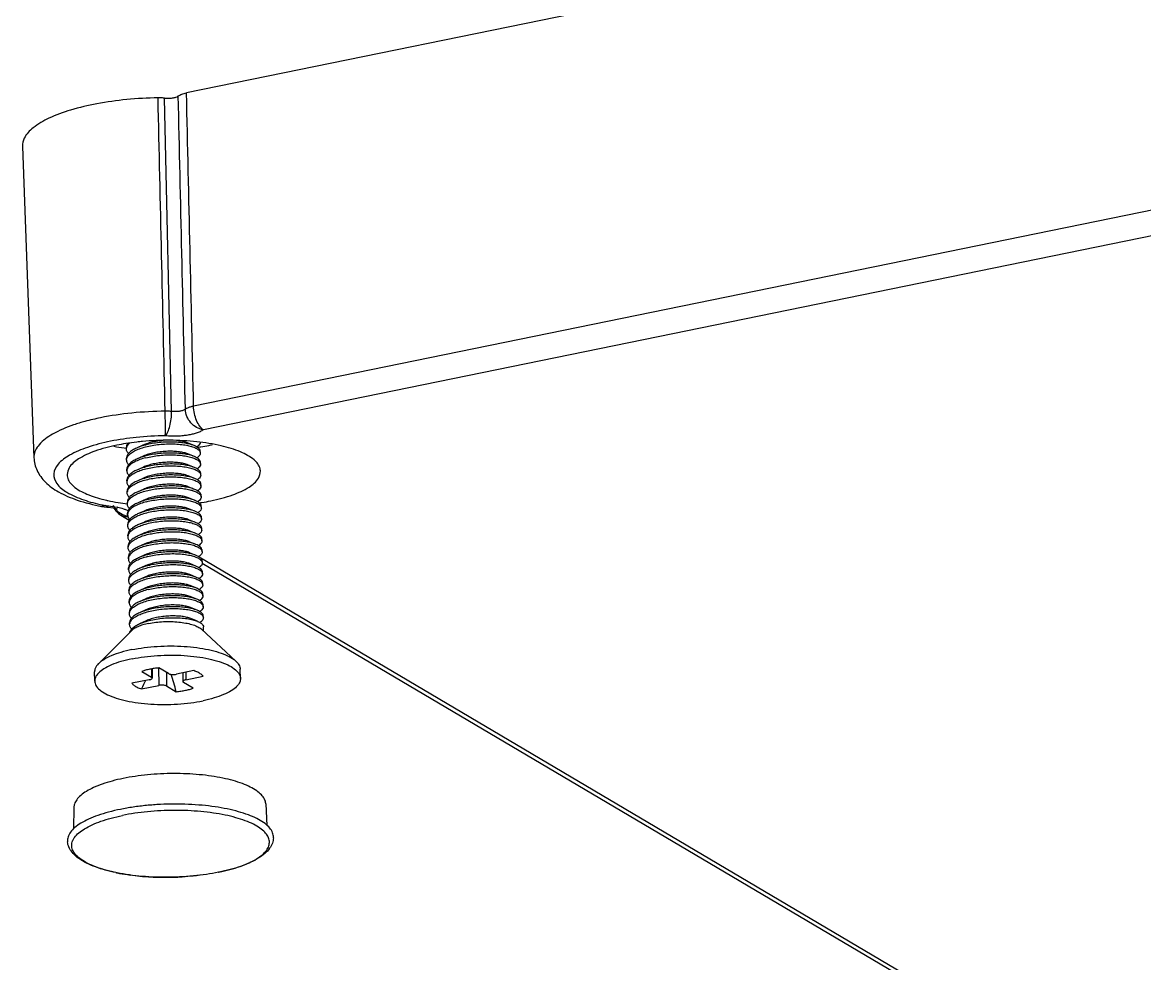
# Model space of a CAD drawing. Header units: millimetres. Extents: x -603 to 1798, y -1840 to -1013.
# Drawn here: x -271.5 to -213.8, y -1685.2 to -1636.8 of the extents above; entities that cross this region are included whole.
import ezdxf

# ---------------------------------------------------------------- set-up
doc = ezdxf.new("R2010")
doc.units = ezdxf.units.MM
doc.header["$MEASUREMENT"] = 0
doc.layers.get('0').update_dxf_attribs({"linetype": 'CONTINUOUS'})

# ---------------------------------------------------------------- blocks, each defined once
blk = doc.blocks.new('*U25')
at = {"color": 7}
for p, q in [((97.648, 37.484), (60.207, 59.601)), ((97.494, 37.806), (60.733, 59.521)), ((96.633, 53.698), (96.647, 53.701)), ((96.647, 53.699), (96.634, 53.696)), ((104.094, 50.362), (104.114, 51.473)), ((94.222, 50.181), (94.16, 51.292)), ((97.954, 44.233), (98.45, 43.94)), ((98.496, 43.447), (98.488, 43.892)), ((99.324, 44.119), (98.828, 44.412)), ((99.336, 43.417), (99.324, 44.119)), ((100.621, 44.268), (99.732, 44.086)), ((99.748, 43.188), (99.732, 44.086)), ((100.218, 43.799), (101.108, 43.981)), ((95.527, 43.731), (95.535, 43.261)), ((98.334, 43.801), (97.444, 43.619)), ((97.931, 43.331), (98.821, 43.513)), ((98.341, 43.415), (98.334, 43.801)), ((99.229, 43.48), (99.724, 43.188)), ((100.073, 43.236), (100.064, 43.707)), ((100.11, 43.243), (100.102, 43.659)), ((100.598, 43.366), (100.102, 43.659)), ((103.025, 43.868), (103.034, 43.398)), ((95.756, 42.844), (97.531, 41.201)), ((102.829, 42.973), (101.115, 41.267)), ((97.421, 41.303), (97.425, 41.085)), ((97.434, 40.615), (97.436, 40.521)), ((97.743, 40.79), (98.086, 40.651)), ((100.376, 40.768), (100.712, 40.92)), ((101.228, 40.966), (101.23, 40.872)), ((97.444, 40.05), (97.446, 39.956)), ((97.753, 40.226), (98.096, 40.086)), ((100.386, 40.203), (100.723, 40.355)), ((101.239, 40.402), (101.24, 40.308)), ((101.249, 39.837), (101.251, 39.743)), ((97.455, 39.485), (97.456, 39.391)), ((97.764, 39.661), (98.107, 39.522)), ((100.397, 39.639), (100.733, 39.79)), ((101.259, 39.273), (101.261, 39.179)), ((97.465, 38.921), (97.467, 38.827)), ((97.696, 39.132), (97.774, 39.097)), ((97.774, 39.097), (98.117, 38.957)), ((100.407, 39.074), (100.743, 39.226)), ((101.269, 38.708), (101.271, 38.614)), ((97.475, 38.356), (97.477, 38.262)), ((97.784, 38.532), (98.127, 38.392)), ((100.417, 38.51), (100.754, 38.661)), ((101.28, 38.143), (101.282, 38.049)), ((97.486, 37.792), (97.487, 37.698)), ((97.795, 37.967), (98.138, 37.828)), ((100.428, 37.945), (100.764, 38.097)), ((100.438, 37.38), (100.774, 37.532)), ((101.29, 37.579), (101.292, 37.485)), ((97.496, 37.227), (97.498, 37.133)), ((97.805, 37.403), (98.148, 37.263)), ((100.448, 36.816), (100.785, 36.967)), ((101.3, 37.014), (101.302, 36.92)), ((97.506, 36.662), (97.508, 36.568)), ((97.815, 36.838), (98.158, 36.699)), ((100.459, 36.251), (100.795, 36.403)), ((101.311, 36.45), (101.313, 36.356)), ((97.517, 36.098), (97.518, 36.004)), ((97.826, 36.274), (98.169, 36.134)), ((100.469, 35.687), (100.805, 35.838)), ((101.321, 35.885), (101.323, 35.791)), ((97.527, 35.533), (97.529, 35.439)), ((97.836, 35.709), (98.179, 35.569)), ((100.479, 35.122), (100.816, 35.274)), ((101.673, 35.337), (101.249, 35.588)), ((101.331, 35.32), (101.333, 35.226)), ((97.537, 34.969), (97.539, 34.875)), ((97.846, 35.144), (98.189, 35.005)), ((100.49, 34.557), (100.826, 34.709)), ((101.342, 34.756), (101.344, 34.662)), ((101.918, 34.998), (101.87, 35.015)), ((102.082, 34.958), (101.918, 34.998)), ((102.326, 34.924), (102.082, 34.958)), ((102.319, 34.86), (102.406, 34.917)), ((102.406, 34.917), (102.326, 34.924)), ((102.406, 34.917), (102.406, 34.917)), ((102.666, 34.883), (102.406, 34.917)), ((102.458, 34.842), (102.665, 34.883)), ((102.665, 34.883), (102.666, 34.883)), ((97.548, 34.404), (97.549, 34.31)), ((97.857, 34.58), (98.2, 34.44)), ((100.5, 33.993), (100.836, 34.144)), ((101.352, 34.191), (101.354, 34.097)), ((97.558, 33.839), (97.56, 33.745)), ((97.867, 34.015), (98.21, 33.876)), ((100.51, 33.428), (100.847, 33.58)), ((101.362, 33.627), (101.364, 33.533)), ((97.568, 33.275), (97.57, 33.181)), ((97.877, 33.451), (98.22, 33.311)), ((100.521, 32.864), (100.857, 33.015)), ((101.373, 33.062), (101.374, 32.968)), ((97.579, 32.71), (97.58, 32.616)), ((97.888, 32.886), (98.23, 32.746)), ((100.531, 32.299), (100.867, 32.451)), ((101.383, 32.497), (101.385, 32.403)), ((106.742, 16.371), (106.152, 32.378)), ((97.589, 32.146), (97.591, 32.052)), ((97.898, 32.321), (98.241, 32.182)), ((97.908, 31.757), (98.251, 31.617)), ((100.541, 31.734), (100.878, 31.886)), ((101.393, 31.933), (101.395, 31.839)), ((-4.883, 10.017), (97.435, 30.944)), ((-4.38, 8.805), (97.938, 29.733)), ((99.069, 30), (99.431, 13.889)), ((-3.87, -7.279), (98.303, 13.619))]:
    blk.add_line(p, q, dxfattribs=at)
for centre, radius, start, end in [((99.359, 39.083), 14.876, 92.82192, 93.23256), ((99.364, 38.969), 14.989, 90.86111, 92.82114), ((99.365, 38.901), 15.057, 90.14996, 90.86192), ((99.366, 39.115), 14.843, 88.26339, 90.15447), ((99.375, 39.44), 14.519, 87.45587, 88.26035), ((99.402, 39.995), 13.963, 85.44732, 87.46691), ((99.453, 40.652), 13.304, 84.64629, 85.43902), ((99.54, 41.527), 12.424, 82.30927, 84.66829), ((99.654, 42.401), 11.543, 81.61642, 82.28976), ((99.829, 43.534), 10.397, 78.65615, 81.6604), ((100.01, 44.476), 9.437, 78.23775, 78.61269), ((103.442, 52.377), 0.775, 333.43874, 334.89587), ((94.807, 52.22), 0.782, 207.24391, 209.3527), ((120.527, 50.428), 22.518, 195.49674, 197.86487), ((88.38, 50.2), 13.603, 332.10626, 334.14606), ((91.102, 48.67), 10.48, 328.75244, 328.86761), ((100.936, 40.96), 0.292, 343.91044, 348.63291), ((100.946, 40.396), 0.292, 343.91044, 348.63291), ((100.957, 39.831), 0.292, 343.91044, 348.63291), ((100.965, 39.266), 0.294, 344.05911, 347.30446), ((100.977, 38.702), 0.292, 343.91044, 348.63291), ((100.988, 38.137), 0.292, 343.91044, 348.63291), ((100.998, 37.573), 0.292, 343.91044, 348.63291), ((101.019, 36.443), 0.292, 343.91044, 348.63291), ((101.029, 35.879), 0.292, 343.91044, 348.63291), ((101.039, 35.314), 0.292, 343.91044, 348.63291), ((101.163, 34.475), 1.002, 41.7082, 59.3925), ((99.292, 23.615), 11.208, 99.16507, 101.54172), ((99.391, 23.024), 11.808, 98.89462, 99.18266), ((99.421, 22.831), 12.002, 98.41204, 98.89407), ((101.048, 34.75), 0.293, 344.05926, 347.35928), ((100.036, 23.82), 11.013, 80.69707, 83.19195), ((100.314, 25.508), 9.302, 77.34797, 80.70689), ((102.468, 37.989), 3.129, 258.53003, 259.08004), ((101.149, 34.386), 1.022, 36.99442, 46.63565), ((101.163, 34.475), 1.002, 30.39182, 41.67952), ((101.186, 34.413), 0.976, 24.77807, 37.03068), ((102.227, 33.561), 1.303, 83.9012, 85.98565), ((100.358, 23.988), 11.055, 78.06375, 79.05128), ((101.06, 34.185), 0.292, 343.91044, 348.63291), ((100.478, 26.268), 8.525, 76.81799, 77.30335), ((100.573, 26.673), 8.109, 75.85514, 76.82365), ((101.07, 33.62), 0.292, 343.91044, 348.63291), ((101.081, 33.056), 0.292, 343.91044, 348.63291), ((99.34, 21.032), 10.933, 99.3498, 101.54447), ((99.431, 20.498), 11.474, 99.06825, 99.36465), ((99.469, 20.258), 11.717, 98.36884, 99.06681), ((101.101, 31.927), 0.292, 343.91044, 348.63291), ((100.108, 21.427), 10.545, 80.19132, 83.03748), ((100.293, 22.536), 9.421, 79.30224, 80.14964), ((99.244, 21.505), 10.45, 101.54809, 102.62006), ((99.226, 47.384), 16.135, 270.5934, 275.90494), ((99.448, 43.98), 12.486, 276.45233, 279.10044), ((99.646, 42.73), 11.22, 279.10868, 281.54083)]:
    blk.add_arc(centre, radius, start, end, dxfattribs=at)
for points, start_tangent, end_tangent in [([(93.828, 51.935), (93.883, 52.197), (94.027, 52.466), (94.274, 52.734), (94.615, 52.982), (95.031, 53.202), (95.512, 53.395), (96.048, 53.56), (96.633, 53.698)], (0.056533, 0.998401), (0.979717, 0.200388)), ([(96.634, 53.696), (96.065, 53.562), (95.541, 53.4), (95.082, 53.216), (94.699, 53.014), (94.399, 52.798), (94.186, 52.571), (94.066, 52.338), (94.039, 52.103), (94.108, 51.871), (94.112, 51.862)], (-0.979458, -0.201651), (0.45766, -0.889127)), ([(96.647, 53.701), (97.279, 53.811), (97.957, 53.892), (98.654, 53.942), (99.36, 53.959), (100.061, 53.943), (100.746, 53.893), (101.404, 53.812), (102.023, 53.699), (102.593, 53.554), (103.106, 53.379), (103.552, 53.172), (103.921, 52.933), (104.192, 52.668), (104.355, 52.397), (104.423, 52.129)], (0.979972, 0.199135), (0.093006, -0.995666)), ([(96.647, 53.699), (97.275, 53.809), (97.937, 53.89), (98.52, 53.935)], (0.979717, 0.200388), (0.998409, 0.056394)), ([(101.934, 53.715), (102.479, 53.583), (102.967, 53.424), (103.385, 53.244), (103.722, 53.044), (103.974, 52.829), (104.136, 52.604), (104.204, 52.372), (104.178, 52.137), (104.143, 52.048)], (0.979001, -0.203854), (-0.424194, -0.905571)), ([(104.135, 52.03), (104.057, 51.904), (103.845, 51.677), (103.544, 51.46), (103.161, 51.259), (102.703, 51.075), (102.178, 50.913), (101.596, 50.776)], (-0.447085, -0.894492), (-0.979717, -0.200388)), ([(101.705, 50.463), (102.312, 50.606), (102.859, 50.775), (103.337, 50.967), (103.735, 51.177), (104.048, 51.402), (104.27, 51.639), (104.395, 51.881), (104.423, 52.126), (104.423, 52.129)], (0.979717, 0.200388), (-0.092324, 0.995729)), ([(93.828, 51.935), (93.829, 51.847), (93.9, 51.605), (94.069, 51.369), (94.332, 51.145), (94.685, 50.937), (95.119, 50.749), (95.629, 50.584), (96.202, 50.445), (96.83, 50.335), (97.5, 50.255), (98.201, 50.207), (98.92, 50.193), (99.642, 50.212), (100.357, 50.264), (101.049, 50.348), (101.705, 50.463)], (-0.058698, -0.998276), (0.979717, 0.200388)), ([(94.125, 51.837), (94.269, 51.645), (94.521, 51.431), (94.859, 51.231), (95.276, 51.05), (95.765, 50.892), (96.316, 50.758), (96.92, 50.652), (97.564, 50.576), (98.238, 50.53), (98.928, 50.516), (99.622, 50.535), (100.306, 50.585), (100.968, 50.666), (101.596, 50.776)], (0.490066, -0.871685), (0.979717, 0.200388)), ([(101.56, 48.874), (102.124, 49.007), (102.635, 49.164), (103.08, 49.343), (103.45, 49.538), (103.742, 49.748), (103.949, 49.969), (104.066, 50.195), (104.093, 50.362)], (0.979717, 0.200388), (0.021561, 0.999768)), ([(94.222, 50.181), (94.223, 50.163), (94.289, 49.937), (94.446, 49.718), (94.691, 49.509), (95.019, 49.316), (95.424, 49.14), (95.899, 48.986), (96.433, 48.857), (97.018, 48.754), (97.642, 48.68), (98.295, 48.635), (98.964, 48.622), (99.637, 48.639), (100.303, 48.688), (100.949, 48.766), (101.56, 48.874)], (0.053131, -0.998588), (0.979717, 0.200388)), ([(103.025, 43.868), (103.021, 43.919), (102.926, 44.149), (102.706, 44.367), (102.369, 44.566), (101.927, 44.739), (101.395, 44.88), (100.79, 44.984), (100.134, 45.048), (99.449, 45.069), (98.758, 45.047), (98.084, 44.982), (97.451, 44.878)], (-0.009378, 0.999956), (-0.979717, -0.200388)), ([(95.527, 43.731), (95.563, 43.915), (95.721, 44.145), (96, 44.363), (96.391, 44.563), (96.881, 44.736), (97.451, 44.878)], (-0.009378, 0.999956), (0.979717, 0.200388)), ([(98.358, 44.342), (98.145, 44.292), (97.954, 44.233)], (-0.979717, -0.200388), (-0.944347, -0.328952)), ([(98.334, 43.801), (98.408, 43.821), (98.46, 43.849), (98.486, 43.879), (98.487, 43.892)], (0.979717, 0.200388), (-0.041234, 0.99915)), ([(98.828, 44.412), (98.588, 44.382), (98.358, 44.342)], (-0.995142, -0.098448), (-0.979717, -0.200388)), ([(98.487, 43.892), (98.482, 43.911), (98.45, 43.94)], (-0.041234, 0.99915), (-0.861, 0.508605)), ([(99.324, 44.119), (99.381, 44.095), (99.459, 44.079), (99.55, 44.071), (99.643, 44.074), (99.732, 44.086)], (0.861, -0.508605), (0.979717, 0.200388)), ([(101.108, 43.981), (100.999, 44.087), (100.835, 44.184), (100.621, 44.268)], (-0.590843, 0.806786), (-0.950208, 0.311617)), ([(101.101, 42.722), (100.468, 42.617), (99.794, 42.553), (99.103, 42.531), (98.418, 42.552), (97.762, 42.616), (97.157, 42.72), (96.625, 42.86), (96.183, 43.033), (95.846, 43.232), (95.626, 43.45), (95.531, 43.68), (95.527, 43.731)], (-0.979717, -0.200388), (-0.009378, 0.999956)), ([(97.444, 43.619), (97.553, 43.513), (97.717, 43.416), (97.931, 43.331)], (0.590843, -0.806786), (0.950208, -0.311617)), ([(99.229, 43.48), (99.171, 43.505), (99.093, 43.521), (99.002, 43.528), (98.909, 43.525), (98.821, 43.513)], (-0.861, 0.508605), (-0.979717, -0.200388)), ([(100.218, 43.799), (100.144, 43.778), (100.092, 43.751), (100.066, 43.72), (100.065, 43.707)], (-0.979717, -0.200388), (0.041234, -0.99915)), ([(100.065, 43.707), (100.07, 43.688), (100.102, 43.659)], (0.041234, -0.99915), (0.861, -0.508605)), ([(100.194, 43.258), (100.407, 43.308), (100.598, 43.366)], (0.979717, 0.200388), (0.944347, 0.328952)), ([(101.101, 42.722), (101.672, 42.863), (102.161, 43.037), (102.552, 43.236), (102.831, 43.455), (102.99, 43.685), (103.025, 43.868)], (0.979717, 0.200388), (-0.009378, 0.999956)), ([(102.829, 42.973), (102.84, 42.984), (102.998, 43.214), (103.034, 43.398)], (0.709165, 0.705043), (-0.009083, 0.999959)), ([(95.756, 42.843), (95.635, 42.98), (95.539, 43.21), (95.536, 43.261)], (-0.735486, 0.67754), (-0.009083, 0.999959)), ([(101.109, 42.251), (100.476, 42.147), (99.803, 42.082), (99.112, 42.06), (98.426, 42.081), (97.77, 42.145), (97.166, 42.249), (96.634, 42.39), (96.191, 42.563), (95.855, 42.762), (95.756, 42.843)], (-0.979717, -0.200388), (-0.735486, 0.67754)), ([(99.724, 43.188), (99.964, 43.217), (100.194, 43.258)], (0.995142, 0.098448), (0.979717, 0.200388)), ([(101.109, 42.251), (101.68, 42.393), (102.169, 42.566), (102.56, 42.766), (102.829, 42.973)], (0.979717, 0.200388), (0.709165, 0.705043)), ([(97.743, 40.79), (97.731, 40.795), (97.554, 40.891), (97.451, 40.997), (97.426, 41.085)], (-0.925986, 0.377559), (-0.040036, 0.999198)), ([(100.244, 40.901), (99.878, 40.843), (99.489, 40.81), (99.092, 40.806), (98.704, 40.83), (98.344, 40.88), (98.026, 40.956), (97.765, 41.053), (97.572, 41.167), (97.531, 41.201)], (-0.979717, -0.200388), (-0.738451, 0.674307)), ([(100.244, 40.901), (100.55, 40.978), (100.808, 41.073), (101.01, 41.182), (101.115, 41.267)], (0.979717, 0.200388), (0.706803, 0.707411)), ([(101.129, 41.206), (100.973, 41.065), (100.748, 40.936), (100.712, 40.92)], (-0.632079, -0.774904), (-0.911827, -0.410574)), ([(101.123, 41.201), (101.136, 41.186), (101.215, 41.046), (101.228, 40.966)], (0.671506, -0.741), (0.020538, -0.999789)), ([(101.157, 41.243), (101.129, 41.206)], (-0.56182, -0.82726), (-0.632079, -0.774904)), ([(101.211, 41.361), (101.209, 41.354), (101.157, 41.243)], (-0.232316, -0.97264), (-0.56182, -0.82726)), ([(97.435, 40.615), (97.44, 40.663), (97.507, 40.77), (97.62, 40.858)], (-0.024354, 0.999703), (0.854007, 0.520261)), ([(97.455, 40.536), (97.446, 40.555), (97.435, 40.615)], (-0.450412, 0.892821), (-0.024354, 0.999703)), ([(97.437, 40.521), (97.448, 40.46), (97.527, 40.356), (97.675, 40.261), (97.753, 40.226)], (0.024354, -0.999703), (0.926122, -0.377225)), ([(100.255, 40.29), (99.914, 40.216), (99.55, 40.166), (99.178, 40.14), (98.812, 40.139), (98.466, 40.162), (98.153, 40.207), (97.885, 40.273), (97.673, 40.355), (97.525, 40.45), (97.455, 40.536)], (-0.968072, -0.250671), (-0.450412, 0.892821)), ([(100.712, 40.92), (100.463, 40.824), (100.131, 40.732), (99.765, 40.664), (99.38, 40.622), (98.993, 40.607), (98.619, 40.618), (98.275, 40.655), (97.975, 40.715), (97.743, 40.79)], (-0.911827, -0.410574), (-0.925986, 0.377559)), ([(98.086, 40.651), (98.28, 40.59), (98.528, 40.545), (98.815, 40.52), (99.127, 40.518), (99.448, 40.54), (99.763, 40.586), (100.058, 40.654), (100.317, 40.742), (100.376, 40.768)], (0.926035, -0.377438), (0.911568, 0.41115)), ([(101.216, 40.879), (101.156, 40.76), (101.02, 40.623), (100.819, 40.496), (100.56, 40.384), (100.255, 40.29)], (-0.27663, -0.960977), (-0.968072, -0.250671)), ([(100.723, 40.355), (100.821, 40.402), (101.022, 40.529), (101.158, 40.666), (101.224, 40.809), (101.229, 40.872)], (0.911841, 0.410544), (-0.020538, 0.999789)), ([(101.131, 40.639), (101.146, 40.621), (101.226, 40.482), (101.238, 40.402)], (0.675647, -0.737225), (0.020538, -0.999789)), ([(101.228, 40.966), (101.222, 40.903)], (0.020538, -0.999789), (-0.196587, -0.980486)), ([(97.445, 40.05), (97.451, 40.098), (97.517, 40.205), (97.629, 40.292)], (-0.024354, 0.999703), (0.853006, 0.521901)), ([(97.465, 39.971), (97.457, 39.99), (97.445, 40.05)], (-0.450412, 0.892821), (-0.024354, 0.999703)), ([(97.447, 39.956), (97.458, 39.896), (97.537, 39.792), (97.685, 39.696), (97.764, 39.661)], (0.024354, -0.999703), (0.926122, -0.377225)), ([(100.265, 39.725), (99.924, 39.652), (99.56, 39.601), (99.188, 39.575), (98.822, 39.574), (98.476, 39.597), (98.163, 39.643), (97.896, 39.708), (97.684, 39.79), (97.535, 39.886), (97.465, 39.971)], (-0.968072, -0.250671), (-0.450412, 0.892821)), ([(97.753, 40.226), (97.887, 40.179), (98.154, 40.113), (98.467, 40.068), (98.813, 40.045), (99.18, 40.046), (99.552, 40.072), (99.915, 40.122), (100.256, 40.195)], (0.926122, -0.377225), (0.968072, 0.250671)), ([(98.096, 40.086), (98.204, 40.049), (98.433, 39.996), (98.706, 39.963), (99.009, 39.952), (99.328, 39.964), (99.648, 40), (99.952, 40.059), (100.227, 40.14), (100.386, 40.203)], (0.925357, -0.379097), (0.911151, 0.412073)), ([(100.256, 40.195), (100.562, 40.29), (100.723, 40.355)], (0.968072, 0.250671), (0.911841, 0.410544)), ([(101.227, 40.315), (101.167, 40.195), (101.03, 40.058), (100.829, 39.932), (100.571, 39.819), (100.265, 39.725)], (-0.27663, -0.960977), (-0.968072, -0.250671)), ([(100.733, 39.79), (100.831, 39.838), (101.032, 39.964), (101.168, 40.101), (101.234, 40.244), (101.24, 40.308)], (0.911841, 0.410544), (-0.020538, 0.999789)), ([(101.248, 39.837), (101.236, 39.917), (101.157, 40.056), (101.141, 40.074)], (-0.020538, 0.999789), (-0.675647, 0.737225)), ([(101.238, 40.402), (101.232, 40.338)], (0.020538, -0.999789), (-0.196587, -0.980486)), ([(101.243, 39.773), (101.248, 39.837)], (0.196587, 0.980486), (-0.020538, 0.999789)), ([(97.456, 39.485), (97.461, 39.534), (97.528, 39.641), (97.639, 39.728)], (-0.024354, 0.999703), (0.853006, 0.521901)), ([(97.475, 39.407), (97.467, 39.425), (97.456, 39.485)], (-0.450412, 0.892821), (-0.024354, 0.999703)), ([(97.456, 39.391), (97.48, 39.308), (97.561, 39.216), (97.696, 39.132)], (0.028383, -0.999597), (0.896427, -0.44319)), ([(100.275, 39.16), (99.934, 39.087), (99.571, 39.037), (99.199, 39.011), (98.832, 39.01), (98.486, 39.033), (98.173, 39.078), (97.906, 39.143), (97.694, 39.226), (97.546, 39.321), (97.475, 39.407)], (-0.968072, -0.250671), (-0.450412, 0.892821)), ([(97.764, 39.661), (97.897, 39.614), (98.165, 39.548), (98.478, 39.503), (98.824, 39.48), (99.19, 39.481), (99.562, 39.507), (99.926, 39.557), (100.267, 39.631)], (0.926122, -0.377225), (0.968072, 0.250671)), ([(98.107, 39.522), (98.136, 39.51), (98.345, 39.451), (98.601, 39.409), (98.894, 39.389), (99.209, 39.392), (99.53, 39.418), (99.842, 39.468), (100.131, 39.54), (100.382, 39.632), (100.397, 39.639)], (0.925335, -0.379152), (0.911519, 0.411259)), ([(100.267, 39.631), (100.572, 39.725), (100.733, 39.79)], (0.968072, 0.250671), (0.911841, 0.410544)), ([(100.275, 39.16), (100.581, 39.255), (100.839, 39.367), (101.041, 39.494), (101.177, 39.631), (101.237, 39.75)], (0.968072, 0.250671), (0.27663, 0.960977)), ([(100.743, 39.226), (100.841, 39.273), (101.042, 39.4), (101.179, 39.537), (101.245, 39.679), (101.25, 39.743)], (0.911841, 0.410544), (-0.020538, 0.999789)), ([(101.152, 39.509), (101.173, 39.485), (101.248, 39.346), (101.259, 39.273)], (0.675466, -0.737391), (0.018645, -0.999826)), ([(101.259, 39.273), (101.252, 39.202)], (0.018645, -0.999826), (-0.219537, -0.975604)), ([(97.465, 38.921), (97.465, 38.933), (97.499, 39.029), (97.59, 39.122), (97.649, 39.163)], (-0.028383, 0.999597), (0.85069, 0.525668)), ([(97.489, 38.837), (97.465, 38.921)], (-0.474228, 0.880402), (-0.028383, 0.999597)), ([(97.468, 38.827), (97.479, 38.767), (97.558, 38.663), (97.66, 38.592)], (0.024354, -0.999703), (0.870378, -0.492384)), ([(97.704, 38.661), (97.569, 38.746), (97.489, 38.837)], (-0.896427, 0.44319), (-0.474228, 0.880402)), ([(97.774, 39.097), (97.881, 39.058), (98.111, 38.997), (98.379, 38.951), (98.677, 38.923), (98.995, 38.913), (99.324, 38.923), (99.654, 38.952), (99.975, 39), (100.277, 39.066)], (0.926249, -0.376913), (0.968072, 0.250671)), ([(98.117, 38.957), (98.264, 38.908), (98.503, 38.859), (98.783, 38.83), (99.09, 38.823), (99.411, 38.84), (99.728, 38.881), (100.028, 38.944), (100.296, 39.028), (100.407, 39.074)], (0.92521, -0.379456), (0.911346, 0.411642)), ([(100.277, 39.066), (100.583, 39.161), (100.743, 39.226)], (0.968072, 0.250671), (0.911841, 0.410544)), ([(101.247, 39.186), (101.183, 39.06), (101.045, 38.925), (100.845, 38.8), (100.588, 38.689), (100.286, 38.596)], (-0.274411, -0.961613), (-0.968072, -0.250671)), ([(100.754, 38.661), (100.852, 38.708), (101.053, 38.835), (101.189, 38.972), (101.255, 39.115), (101.26, 39.179)], (0.911841, 0.410544), (-0.020538, 0.999789)), ([(101.162, 38.945), (101.177, 38.927), (101.257, 38.788), (101.269, 38.708)], (0.675647, -0.737225), (0.020538, -0.999789)), ([(101.269, 38.708), (101.263, 38.644)], (0.020538, -0.999789), (-0.196587, -0.980486)), ([(97.476, 38.356), (97.482, 38.404), (97.548, 38.512), (97.66, 38.598)], (-0.024354, 0.999703), (0.853006, 0.521901)), ([(97.496, 38.278), (97.488, 38.296), (97.476, 38.356)], (-0.450412, 0.892821), (-0.024354, 0.999703)), ([(97.478, 38.262), (97.489, 38.202), (97.568, 38.098), (97.716, 38.003), (97.795, 37.967)], (0.024354, -0.999703), (0.926122, -0.377225)), ([(100.296, 38.031), (99.955, 37.958), (99.591, 37.908), (99.219, 37.882), (98.853, 37.88), (98.507, 37.903), (98.194, 37.949), (97.926, 38.014), (97.715, 38.097), (97.566, 38.192), (97.496, 38.278)], (-0.968072, -0.250671), (-0.450412, 0.892821)), ([(97.66, 38.592), (97.706, 38.567), (97.784, 38.532)], (0.870378, -0.492384), (0.926122, -0.377225)), ([(100.286, 38.596), (99.947, 38.523), (99.582, 38.472), (99.212, 38.446), (98.852, 38.445), (98.506, 38.467), (98.187, 38.513), (97.915, 38.579), (97.704, 38.661)], (-0.968072, -0.250671), (-0.896427, 0.44319)), ([(97.784, 38.532), (97.918, 38.485), (98.185, 38.419), (98.498, 38.374), (98.844, 38.351), (99.211, 38.352), (99.583, 38.378), (99.946, 38.428), (100.287, 38.502)], (0.926122, -0.377225), (0.968072, 0.250671)), ([(98.127, 38.393), (98.192, 38.368), (98.411, 38.312), (98.676, 38.274), (98.974, 38.258), (99.291, 38.266), (99.612, 38.297), (99.921, 38.351), (100.203, 38.427), (100.417, 38.51)], (0.924834, -0.380371), (0.911187, 0.411993)), ([(100.287, 38.502), (100.593, 38.596), (100.754, 38.661)], (0.968072, 0.250671), (0.911841, 0.410544)), ([(101.258, 38.621), (101.198, 38.502), (101.061, 38.365), (100.86, 38.238), (100.602, 38.125), (100.296, 38.031)], (-0.27663, -0.960977), (-0.968072, -0.250671)), ([(100.764, 38.097), (100.862, 38.144), (101.063, 38.271), (101.199, 38.408), (101.265, 38.55), (101.271, 38.614)], (0.911841, 0.410544), (-0.020538, 0.999789)), ([(101.279, 38.143), (101.267, 38.223), (101.188, 38.363), (101.172, 38.38)], (-0.020538, 0.999789), (-0.675647, 0.737225)), ([(101.274, 38.08), (101.279, 38.143)], (0.196587, 0.980486), (-0.020538, 0.999789)), ([(97.487, 37.792), (97.492, 37.84), (97.559, 37.947), (97.67, 38.034)], (-0.024354, 0.999703), (0.853006, 0.521901)), ([(97.506, 37.713), (97.498, 37.732), (97.487, 37.792)], (-0.450412, 0.892821), (-0.024354, 0.999703)), ([(97.488, 37.698), (97.5, 37.637), (97.578, 37.533), (97.727, 37.438), (97.805, 37.403)], (0.024354, -0.999703), (0.926122, -0.377225)), ([(100.306, 37.467), (99.965, 37.393), (99.602, 37.343), (99.23, 37.317), (98.863, 37.316), (98.517, 37.339), (98.204, 37.384), (97.937, 37.45), (97.725, 37.532), (97.577, 37.627), (97.506, 37.713)], (-0.968072, -0.250671), (-0.450412, 0.892821)), ([(97.795, 37.967), (97.928, 37.92), (98.196, 37.855), (98.509, 37.809), (98.855, 37.786), (99.221, 37.788), (99.593, 37.813), (99.957, 37.864), (100.298, 37.937)], (0.926122, -0.377225), (0.968072, 0.250671)), ([(98.138, 37.828), (98.327, 37.768), (98.574, 37.722), (98.861, 37.697), (99.172, 37.695), (99.493, 37.717), (99.808, 37.762), (100.103, 37.83), (100.363, 37.917), (100.428, 37.945)], (0.926047, -0.377408), (0.911554, 0.411181)), ([(100.298, 37.937), (100.603, 38.031), (100.764, 38.097)], (0.968072, 0.250671), (0.911841, 0.410544)), ([(100.306, 37.467), (100.612, 37.561), (100.87, 37.673), (101.072, 37.8), (101.208, 37.937), (101.268, 38.056)], (0.968072, 0.250671), (0.27663, 0.960977)), ([(100.308, 37.372), (100.614, 37.467), (100.774, 37.532)], (0.968072, 0.250671), (0.911841, 0.410544)), ([(100.774, 37.532), (100.872, 37.579), (101.073, 37.706), (101.21, 37.843), (101.276, 37.986), (101.281, 38.049)], (0.911841, 0.410544), (-0.020538, 0.999789)), ([(101.29, 37.579), (101.277, 37.659), (101.198, 37.798), (101.183, 37.816)], (-0.020538, 0.999789), (-0.675647, 0.737225)), ([(101.284, 37.515), (101.29, 37.579)], (0.196587, 0.980486), (-0.020538, 0.999789)), ([(97.497, 37.227), (97.502, 37.275), (97.569, 37.382), (97.68, 37.469)], (-0.024354, 0.999703), (0.853006, 0.521901)), ([(97.517, 37.148), (97.508, 37.167), (97.497, 37.227)], (-0.450412, 0.892821), (-0.024354, 0.999703)), ([(97.498, 37.133), (97.504, 37.092), (97.566, 36.99), (97.695, 36.895), (97.815, 36.838)], (0.007928, -0.999969), (0.926346, -0.376673)), ([(100.317, 36.902), (99.976, 36.829), (99.612, 36.778), (99.24, 36.752), (98.874, 36.751), (98.528, 36.774), (98.215, 36.82), (97.947, 36.885), (97.735, 36.967), (97.587, 37.063), (97.517, 37.148)], (-0.968072, -0.250671), (-0.450412, 0.892821)), ([(97.805, 37.403), (97.939, 37.356), (98.206, 37.29), (98.519, 37.245), (98.865, 37.222), (99.231, 37.223), (99.603, 37.249), (99.967, 37.299), (100.308, 37.372)], (0.926122, -0.377225), (0.968072, 0.250671)), ([(98.148, 37.263), (98.251, 37.227), (98.479, 37.174), (98.751, 37.14), (99.054, 37.129), (99.373, 37.141), (99.693, 37.176), (99.998, 37.235), (100.274, 37.315), (100.438, 37.38)], (0.92528, -0.379286), (0.911139, 0.412098)), ([(100.317, 36.902), (100.622, 36.996), (100.881, 37.109), (101.082, 37.235), (101.218, 37.372), (101.278, 37.492)], (0.968072, 0.250671), (0.27663, 0.960977)), ([(100.318, 36.808), (100.624, 36.902), (100.785, 36.967)], (0.968072, 0.250671), (0.911841, 0.410544)), ([(100.785, 36.967), (100.883, 37.015), (101.084, 37.141), (101.22, 37.278), (101.286, 37.421), (101.291, 37.485)], (0.911841, 0.410544), (-0.020538, 0.999789)), ([(101.193, 37.251), (101.202, 37.241), (101.286, 37.1), (101.3, 37.014)], (0.676167, -0.736748), (0.021333, -0.999772)), ([(101.3, 37.014), (101.296, 36.956), (101.289, 36.927)], (0.021333, -0.999772), (-0.278542, -0.960424)), ([(97.507, 36.662), (97.518, 36.727), (97.592, 36.831), (97.688, 36.903)], (-0.007928, 0.999969), (0.849481, 0.527619)), ([(97.528, 36.581), (97.512, 36.622), (97.507, 36.662)], (-0.475033, 0.879968), (-0.007928, 0.999969)), ([(97.509, 36.568), (97.52, 36.508), (97.599, 36.404), (97.747, 36.309), (97.826, 36.274)], (0.024354, -0.999703), (0.926122, -0.377225)), ([(98.429, 36.222), (98.139, 36.273), (97.894, 36.341), (97.704, 36.425), (97.575, 36.52), (97.528, 36.581)], (-0.991529, 0.129887), (-0.475033, 0.879968)), ([(97.815, 36.838), (97.885, 36.812), (98.13, 36.743), (98.421, 36.693)], (0.926346, -0.376673), (0.991529, -0.129887)), ([(98.158, 36.699), (98.184, 36.689), (98.391, 36.629), (98.647, 36.587)], (0.925442, -0.378889), (0.993481, -0.113998)), ([(98.421, 36.693), (98.718, 36.664), (99.037, 36.655), (99.366, 36.664), (99.696, 36.693), (100.016, 36.742), (100.318, 36.808)], (0.991529, -0.129887), (0.968072, 0.250671)), ([(98.647, 36.587), (98.939, 36.566), (99.254, 36.568), (99.575, 36.594), (99.888, 36.644), (100.177, 36.716), (100.429, 36.807), (100.448, 36.816)], (0.993481, -0.113998), (0.911544, 0.411203)), ([(101.289, 36.927), (101.233, 36.815), (101.1, 36.677), (100.898, 36.547), (100.634, 36.432), (100.327, 36.337)], (-0.278542, -0.960424), (-0.968072, -0.250671)), ([(100.329, 36.243), (100.634, 36.338), (100.795, 36.403)], (0.968072, 0.250671), (0.911841, 0.410544)), ([(100.795, 36.403), (100.893, 36.45), (101.094, 36.577), (101.23, 36.714), (101.296, 36.856), (101.302, 36.92)], (0.911841, 0.410544), (-0.020538, 0.999789)), ([(101.203, 36.686), (101.219, 36.669), (101.298, 36.529), (101.31, 36.45)], (0.675647, -0.737225), (0.020538, -0.999789)), ([(101.31, 36.45), (101.305, 36.386)], (0.020538, -0.999789), (-0.196587, -0.980486)), ([(97.518, 36.098), (97.523, 36.146), (97.59, 36.253), (97.701, 36.34)], (-0.024354, 0.999703), (0.853006, 0.521901)), ([(97.537, 36.019), (97.529, 36.038), (97.518, 36.098)], (-0.450412, 0.892821), (-0.024354, 0.999703)), ([(97.519, 36.004), (97.531, 35.944), (97.609, 35.84), (97.758, 35.744), (97.836, 35.709)], (0.024354, -0.999703), (0.926122, -0.377225)), ([(100.337, 35.773), (99.996, 35.699), (99.633, 35.649), (99.261, 35.623), (98.894, 35.622), (98.548, 35.645), (98.235, 35.69), (97.968, 35.756), (97.756, 35.838), (97.608, 35.934), (97.537, 36.019)], (-0.968072, -0.250671), (-0.450412, 0.892821)), ([(97.826, 36.274), (97.959, 36.226), (98.227, 36.161), (98.54, 36.115), (98.886, 36.093), (99.252, 36.094), (99.624, 36.12), (99.988, 36.17), (100.329, 36.243)], (0.926122, -0.377225), (0.968072, 0.250671)), ([(98.169, 36.134), (98.311, 36.086), (98.549, 36.037), (98.828, 36.007), (99.135, 36), (99.455, 36.016), (99.773, 36.057), (100.074, 36.12), (100.343, 36.203), (100.459, 36.251)], (0.925897, -0.377776), (0.911319, 0.4117)), ([(100.327, 36.337), (100.028, 36.272), (99.705, 36.223), (99.37, 36.193), (99.039, 36.184), (98.724, 36.194), (98.429, 36.222)], (-0.968072, -0.250671), (-0.991529, 0.129887)), ([(101.299, 36.363), (101.239, 36.243), (101.103, 36.106), (100.901, 35.98), (100.643, 35.867), (100.337, 35.773)], (-0.27663, -0.960977), (-0.968072, -0.250671)), ([(100.339, 35.679), (100.645, 35.773), (100.805, 35.838)], (0.968072, 0.250671), (0.911841, 0.410544)), ([(101.309, 35.798), (101.249, 35.679), (101.113, 35.542), (100.912, 35.415), (100.653, 35.303), (100.348, 35.208)], (-0.27663, -0.960977), (-0.968072, -0.250671)), ([(100.805, 35.838), (100.903, 35.885), (101.104, 36.012), (101.241, 36.149), (101.307, 36.292), (101.312, 36.356)], (0.911841, 0.410544), (-0.020538, 0.999789)), ([(101.213, 36.122), (101.229, 36.104), (101.308, 35.965), (101.321, 35.885)], (0.675647, -0.737225), (0.020538, -0.999789)), ([(101.321, 35.885), (101.315, 35.821)], (0.020538, -0.999789), (-0.196587, -0.980486)), ([(97.528, 35.533), (97.533, 35.581), (97.6, 35.689), (97.711, 35.776)], (-0.024354, 0.999703), (0.853006, 0.521901)), ([(97.548, 35.455), (97.539, 35.473), (97.528, 35.533)], (-0.450412, 0.892821), (-0.024354, 0.999703)), ([(97.53, 35.439), (97.541, 35.379), (97.62, 35.275), (97.768, 35.18), (97.846, 35.144)], (0.024354, -0.999703), (0.926122, -0.377225)), ([(100.348, 35.208), (100.006, 35.135), (99.643, 35.085), (99.271, 35.059), (98.905, 35.058), (98.559, 35.08), (98.246, 35.126), (97.978, 35.191), (97.766, 35.274), (97.618, 35.369), (97.548, 35.455)], (-0.968072, -0.250671), (-0.450412, 0.892821)), ([(97.836, 35.709), (97.97, 35.662), (98.237, 35.596), (98.55, 35.551), (98.896, 35.528), (99.262, 35.529), (99.634, 35.555), (99.998, 35.605), (100.339, 35.679)], (0.926122, -0.377225), (0.968072, 0.250671)), ([(98.179, 35.57), (98.24, 35.547), (98.458, 35.49), (98.721, 35.452), (99.019, 35.435), (99.336, 35.442), (99.656, 35.473), (99.966, 35.527), (100.249, 35.603), (100.469, 35.687)], (0.924836, -0.380366), (0.911212, 0.411938)), ([(100.349, 35.114), (100.655, 35.208), (100.816, 35.274)], (0.968072, 0.250671), (0.911841, 0.410544)), ([(100.358, 34.644), (100.664, 34.738), (100.922, 34.85), (101.123, 34.977), (101.259, 35.114), (101.32, 35.233)], (0.968072, 0.250671), (0.27663, 0.960977)), ([(100.816, 35.274), (100.913, 35.321), (101.115, 35.448), (101.251, 35.585), (101.317, 35.727), (101.322, 35.791)], (0.911841, 0.410544), (-0.020538, 0.999789)), ([(100.826, 34.709), (100.924, 34.756), (101.125, 34.883), (101.261, 35.02), (101.327, 35.163), (101.333, 35.226)], (0.911841, 0.410544), (-0.020538, 0.999789)), ([(101.331, 35.32), (101.319, 35.4), (101.239, 35.54), (101.224, 35.557)], (-0.020538, 0.999789), (-0.675647, 0.737225)), ([(101.325, 35.257), (101.331, 35.32)], (0.196587, 0.980486), (-0.020538, 0.999789)), ([(101.333, 35.434), (101.48, 35.415), (101.673, 35.337)], (0.999611, -0.027898), (0.861782, -0.507279)), ([(101.347, 35.393), (101.526, 35.338), (101.851, 35.129)], (0.977555, -0.21068), (0.72678, -0.68687)), ([(97.538, 34.969), (97.544, 35.017), (97.61, 35.124), (97.722, 35.211)], (-0.024354, 0.999703), (0.853006, 0.521901)), ([(97.558, 34.89), (97.55, 34.909), (97.538, 34.969)], (-0.450412, 0.892821), (-0.024354, 0.999703)), ([(97.539, 34.875), (97.542, 34.845), (97.596, 34.744), (97.714, 34.65), (97.857, 34.58)], (0.002927, -0.999996), (0.926401, -0.376539)), ([(97.548, 34.404), (97.563, 34.478), (97.641, 34.579), (97.73, 34.645)], (-0.002927, 0.999996), (0.849648, 0.52735)), ([(100.358, 34.644), (100.017, 34.57), (99.653, 34.52), (99.281, 34.494), (98.915, 34.493), (98.569, 34.516), (98.256, 34.561), (97.988, 34.627), (97.777, 34.709), (97.628, 34.804), (97.558, 34.89)], (-0.968072, -0.250671), (-0.450412, 0.892821)), ([(97.846, 35.144), (97.98, 35.097), (98.247, 35.032), (98.56, 34.986), (98.906, 34.963), (99.273, 34.965), (99.645, 34.99), (100.008, 35.041), (100.349, 35.114)], (0.926122, -0.377225), (0.968072, 0.250671)), ([(98.189, 35.005), (98.374, 34.946), (98.62, 34.9), (98.906, 34.875), (99.217, 34.872), (99.538, 34.893), (99.854, 34.938), (100.149, 35.005), (100.41, 35.092), (100.479, 35.122)], (0.926057, -0.377384), (0.911537, 0.411218)), ([(100.36, 34.549), (100.665, 34.644), (100.826, 34.709)], (0.968072, 0.250671), (0.911841, 0.410544)), ([(101.33, 34.669), (101.265, 34.544), (101.128, 34.409), (100.929, 34.284), (100.671, 34.172), (100.368, 34.079)], (-0.2744, -0.961616), (-0.968072, -0.250671)), ([(100.836, 34.144), (100.934, 34.192), (101.135, 34.318), (101.272, 34.455), (101.337, 34.598), (101.343, 34.662)], (0.911841, 0.410544), (-0.020538, 0.999789)), ([(100.886, 31.335), (102.211, 31.535), (103.395, 31.849), (104.315, 32.252), (104.908, 32.717), (105.134, 33.212), (104.978, 33.704), (104.451, 34.16), (103.587, 34.549), (102.645, 34.805)], (0.994689, 0.102924), (-0.978343, 0.206992)), ([(101.234, 34.993), (101.254, 34.97), (101.331, 34.83), (101.341, 34.756)], (0.675494, -0.737365), (0.018639, -0.999826)), ([(101.467, 35.033), (101.328, 35.102), (101.305, 35.116)], (-0.924561, 0.381033), (-0.841438, 0.540354)), ([(101.341, 34.756), (101.334, 34.685)], (0.018639, -0.999826), (-0.218596, -0.975816)), ([(101.846, 34.923), (101.548, 35.003), (101.467, 35.033)], (-0.980019, 0.198905), (-0.924561, 0.381033)), ([(102.319, 34.86), (101.875, 34.917)], (-0.997544, 0.070039), (-0.981883, 0.189488)), ([(102.458, 34.842), (102.412, 34.85), (102.366, 34.856)], (-0.981766, 0.190095), (-0.994314, 0.106491)), ([(106.152, 32.378), (105.992, 33.033), (105.563, 33.631), (104.887, 34.133), (103.924, 34.556), (102.665, 34.883)], (-0.036825, 0.999322), (-0.981765, 0.190099)), ([(97.05, 34.596), (95.924, 34.288), (95.083, 33.888), (94.602, 33.432), (94.501, 33.054)], (-0.979717, -0.200388), (0.016347, -0.999866)), ([(97.605, 34.274), (97.551, 34.375), (97.548, 34.404)], (-0.657199, 0.753717), (-0.002927, 0.999996)), ([(97.55, 34.31), (97.562, 34.25), (97.64, 34.146), (97.789, 34.05), (97.867, 34.015)], (0.024354, -0.999703), (0.926122, -0.377225)), ([(97.559, 33.839), (97.564, 33.888), (97.631, 33.995), (97.742, 34.082)], (-0.024354, 0.999703), (0.853006, 0.521901)), ([(99.416, 33.935), (99.063, 33.926), (98.724, 33.939), (98.41, 33.972), (98.133, 34.025), (97.901, 34.096), (97.723, 34.18), (97.605, 34.274)], (-0.998301, -0.058268), (-0.657199, 0.753717)), ([(97.857, 34.58), (97.892, 34.566), (98.124, 34.496), (98.402, 34.443), (98.716, 34.409), (99.055, 34.396), (99.407, 34.406)], (0.926401, -0.376539), (0.998301, 0.058268)), ([(98.2, 34.44), (98.298, 34.405), (98.525, 34.352), (98.797, 34.318), (99.099, 34.306), (99.418, 34.317)], (0.925204, -0.37947), (0.997392, 0.072173)), ([(99.407, 34.406), (99.655, 34.426), (99.899, 34.457), (100.135, 34.498), (100.36, 34.549)], (0.998301, 0.058268), (0.968072, 0.250671)), ([(100.368, 34.079), (100.066, 34.013), (99.746, 33.964), (99.416, 33.935)], (-0.968072, -0.250671), (-0.998301, -0.058268)), ([(99.418, 34.317), (99.738, 34.352), (100.043, 34.411), (100.32, 34.49), (100.49, 34.557)], (0.997392, 0.072173), (0.91113, 0.412118)), ([(100.37, 33.985), (100.676, 34.079), (100.836, 34.144)], (0.968072, 0.250671), (0.911841, 0.410544)), ([(101.34, 34.104), (101.28, 33.985), (101.144, 33.848), (100.943, 33.721), (100.684, 33.609), (100.379, 33.514)], (-0.27663, -0.960977), (-0.968072, -0.250671)), ([(100.847, 33.58), (100.944, 33.627), (101.146, 33.754), (101.282, 33.891), (101.348, 34.033), (101.353, 34.097)], (0.911841, 0.410544), (-0.020538, 0.999789)), ([(101.244, 34.428), (101.26, 34.41), (101.339, 34.271), (101.352, 34.191)], (0.675647, -0.737225), (0.020538, -0.999789)), ([(101.352, 34.191), (101.346, 34.128)], (0.020538, -0.999789), (-0.196587, -0.980486)), ([(104.439, 33.237), (104.429, 33.383), (104.118, 33.841), (103.424, 34.251), (102.555, 34.536)], (0.050235, 0.998737), (-0.969653, 0.244484)), ([(97.579, 33.761), (97.57, 33.779), (97.559, 33.839)], (-0.450412, 0.892821), (-0.024354, 0.999703)), ([(97.561, 33.745), (97.572, 33.685), (97.651, 33.581), (97.799, 33.486), (97.877, 33.451)], (0.024354, -0.999703), (0.926122, -0.377225)), ([(97.569, 33.275), (97.575, 33.323), (97.641, 33.43), (97.753, 33.517)], (-0.024354, 0.999703), (0.853006, 0.521901)), ([(100.379, 33.514), (100.037, 33.441), (99.674, 33.391), (99.302, 33.365), (98.936, 33.364), (98.59, 33.387), (98.277, 33.432), (98.009, 33.498), (97.797, 33.58), (97.649, 33.675), (97.579, 33.761)], (-0.968072, -0.250671), (-0.450412, 0.892821)), ([(97.867, 34.015), (98, 33.968), (98.268, 33.903), (98.581, 33.857), (98.927, 33.834), (99.293, 33.835), (99.665, 33.861), (100.029, 33.911), (100.37, 33.985)], (0.926122, -0.377225), (0.968072, 0.250671)), ([(98.21, 33.876), (98.232, 33.867), (98.438, 33.807), (98.693, 33.765), (98.984, 33.743), (99.298, 33.745), (99.62, 33.771), (99.933, 33.82), (100.223, 33.891), (100.475, 33.982), (100.5, 33.993)], (0.925553, -0.378619), (0.911563, 0.41116)), ([(100.38, 33.42), (100.686, 33.515), (100.847, 33.58)], (0.968072, 0.250671), (0.911841, 0.410544)), ([(101.351, 33.54), (101.29, 33.42), (101.154, 33.283), (100.953, 33.157), (100.695, 33.044), (100.389, 32.95)], (-0.27663, -0.960977), (-0.968072, -0.250671)), ([(100.857, 33.015), (100.955, 33.062), (101.156, 33.189), (101.292, 33.326), (101.358, 33.469), (101.364, 33.533)], (0.911841, 0.410544), (-0.020538, 0.999789)), ([(101.255, 33.863), (101.27, 33.846), (101.35, 33.706), (101.362, 33.627)], (0.675647, -0.737225), (0.020538, -0.999789)), ([(101.362, 33.627), (101.356, 33.563)], (0.020538, -0.999789), (-0.196587, -0.980486)), ([(94.501, 33.054), (94.513, 32.95), (94.823, 32.492), (95.517, 32.082), (96.519, 31.765), (97.775, 31.558), (99.154, 31.483), (100.57, 31.544), (100.851, 31.573)], (0.016347, -0.999866), (0.993613, 0.112841)), ([(97.589, 33.196), (97.581, 33.215), (97.569, 33.275)], (-0.450412, 0.892821), (-0.024354, 0.999703)), ([(97.571, 33.181), (97.582, 33.121), (97.661, 33.017), (97.809, 32.921), (97.888, 32.886)], (0.024354, -0.999703), (0.926122, -0.377225)), ([(97.58, 32.71), (97.585, 32.758), (97.651, 32.866), (97.763, 32.953)], (-0.024354, 0.999703), (0.853006, 0.521901)), ([(100.389, 32.95), (100.048, 32.876), (99.684, 32.826), (99.312, 32.8), (98.946, 32.799), (98.6, 32.822), (98.287, 32.867), (98.019, 32.933), (97.808, 33.015), (97.659, 33.111), (97.589, 33.196)], (-0.968072, -0.250671), (-0.450412, 0.892821)), ([(97.877, 33.451), (98.011, 33.403), (98.278, 33.338), (98.591, 33.293), (98.937, 33.27), (99.304, 33.271), (99.676, 33.297), (100.039, 33.347), (100.38, 33.42)], (0.926122, -0.377225), (0.968072, 0.250671)), ([(98.22, 33.311), (98.358, 33.265), (98.595, 33.215), (98.873, 33.185), (99.18, 33.177), (99.5, 33.193), (99.818, 33.232), (100.12, 33.295), (100.389, 33.378), (100.51, 33.428)], (0.925846, -0.377901), (0.911294, 0.411757)), ([(100.391, 32.856), (100.696, 32.95), (100.857, 33.015)], (0.968072, 0.250671), (0.911841, 0.410544)), ([(100.399, 32.385), (100.705, 32.48), (100.963, 32.592), (101.165, 32.719), (101.301, 32.856), (101.361, 32.975)], (0.968072, 0.250671), (0.27663, 0.960977)), ([(100.867, 32.451), (100.965, 32.498), (101.166, 32.625), (101.302, 32.762), (101.368, 32.904), (101.374, 32.968)], (0.911841, 0.410544), (-0.020538, 0.999789)), ([(101.372, 33.062), (101.36, 33.142), (101.281, 33.281), (101.265, 33.299)], (-0.020538, 0.999789), (-0.675647, 0.737225)), ([(101.367, 32.998), (101.372, 33.062)], (0.196587, 0.980486), (-0.020538, 0.999789)), ([(101.891, 31.737), (103.017, 32.045), (103.858, 32.445), (104.339, 32.901), (104.439, 33.237)], (0.979717, 0.200388), (0.050235, 0.998737)), ([(97.599, 32.632), (97.591, 32.65), (97.58, 32.71)], (-0.450412, 0.892821), (-0.024354, 0.999703)), ([(97.581, 32.616), (97.593, 32.556), (97.671, 32.452), (97.82, 32.357), (97.898, 32.321)], (0.024354, -0.999703), (0.926122, -0.377225)), ([(97.59, 32.146), (97.595, 32.194), (97.662, 32.301), (97.773, 32.388)], (-0.024354, 0.999703), (0.853006, 0.521901)), ([(100.399, 32.385), (100.058, 32.312), (99.695, 32.262), (99.322, 32.236), (98.956, 32.235), (98.61, 32.257), (98.297, 32.303), (98.03, 32.368), (97.818, 32.451), (97.67, 32.546), (97.599, 32.632)], (-0.968072, -0.250671), (-0.450412, 0.892821)), ([(97.888, 32.886), (98.021, 32.839), (98.289, 32.773), (98.602, 32.728), (98.948, 32.705), (99.314, 32.706), (99.686, 32.732), (100.05, 32.782), (100.391, 32.856)], (0.926122, -0.377225), (0.968072, 0.250671)), ([(98.231, 32.747), (98.288, 32.725), (98.504, 32.668), (98.767, 32.63), (99.064, 32.613), (99.38, 32.619), (99.701, 32.649), (100.011, 32.703), (100.295, 32.778), (100.521, 32.864)], (0.924852, -0.380327), (0.911242, 0.411872)), ([(100.401, 32.291), (100.707, 32.385), (100.867, 32.451)], (0.968072, 0.250671), (0.911841, 0.410544)), ([(101.371, 32.41), (101.316, 32.298), (101.183, 32.161), (100.98, 32.031), (100.717, 31.915), (100.41, 31.821)], (-0.278681, -0.960384), (-0.968072, -0.250671)), ([(100.878, 31.886), (100.975, 31.933), (101.177, 32.06), (101.313, 32.197), (101.379, 32.34), (101.384, 32.403)], (0.911841, 0.410544), (-0.020538, 0.999789)), ([(101.275, 32.734), (101.286, 32.723), (101.369, 32.583), (101.383, 32.497)], (0.676051, -0.736855), (0.021319, -0.999773)), ([(101.383, 32.497), (101.378, 32.439), (101.371, 32.41)], (0.021319, -0.999773), (-0.278681, -0.960384)), ([(103.525, 30.514), (104.109, 30.693), (105.189, 31.167), (105.885, 31.713), (106.151, 32.295), (106.151, 32.378)], (0.964496, 0.264096), (-0.059028, 0.998256)), ([(97.61, 32.067), (97.601, 32.086), (97.59, 32.146)], (-0.450412, 0.892821), (-0.024354, 0.999703)), ([(97.592, 32.052), (97.603, 31.992), (97.682, 31.887), (97.83, 31.792), (97.908, 31.757)], (0.024354, -0.999703), (0.926122, -0.377225)), ([(97.6, 31.587), (97.606, 31.629), (97.672, 31.737), (97.784, 31.823)], (0.006746, 0.999977), (0.853006, 0.521901)), ([(100.41, 31.821), (100.068, 31.747), (99.705, 31.697), (99.333, 31.671), (98.967, 31.67), (98.62, 31.693), (98.308, 31.738), (98.04, 31.804), (97.828, 31.886), (97.68, 31.982), (97.61, 32.067)], (-0.968072, -0.250671), (-0.450412, 0.892821)), ([(97.898, 32.321), (98.031, 32.274), (98.299, 32.209), (98.612, 32.163), (98.958, 32.14), (99.324, 32.142), (99.696, 32.167), (100.06, 32.218), (100.401, 32.291)], (0.926122, -0.377225), (0.968072, 0.250671)), ([(97.908, 31.757), (98.042, 31.71), (98.309, 31.644), (98.622, 31.599), (98.968, 31.576), (99.335, 31.577), (99.707, 31.603), (100.07, 31.653), (100.411, 31.726)], (0.926122, -0.377225), (0.968072, 0.250671)), ([(98.241, 32.182), (98.421, 32.124), (98.666, 32.078), (98.951, 32.052), (99.261, 32.049), (99.582, 32.069), (99.899, 32.114), (100.195, 32.18)], (0.926062, -0.37737), (0.964201, 0.265171)), ([(100.195, 32.18), (100.456, 32.267), (100.531, 32.299)], (0.964201, 0.265171), (0.91152, 0.411256)), ([(100.411, 31.726), (100.717, 31.821), (100.878, 31.886)], (0.968072, 0.250671), (0.911841, 0.410544)), ([(101.382, 31.846), (101.321, 31.727), (101.241, 31.637)], (-0.27663, -0.960977), (-0.733871, -0.679289)), ([(101.286, 32.17), (101.301, 32.152), (101.381, 32.013), (101.393, 31.933)], (0.675647, -0.737225), (0.020538, -0.999789)), ([(101.337, 31.653), (101.389, 31.775), (101.395, 31.839)], (0.542812, 0.839854), (-0.020538, 0.999789)), ([(101.393, 31.933), (101.387, 31.869)], (0.020538, -0.999789), (-0.196587, -0.980486)), ([(97.435, 30.944), (97.601, 31.041), (97.798, 31.118), (98.01, 31.177), (98.232, 31.221), (98.477, 31.252), (98.752, 31.271), (99.061, 31.272), (99.393, 31.25)], (0.804318, 0.594199), (0.994364, -0.106022)), ([(98.251, 31.617), (98.346, 31.584), (98.572, 31.53), (98.779, 31.501)], (0.925132, -0.379646), (0.994803, -0.101821)), ([(99.393, 31.25), (99.265, 31.057), (99.159, 30.753), (99.09, 30.382), (99.069, 30)], (-0.734095, -0.679047), (0.00972, -0.999953)), ([(99.393, 31.25), (99.389, 31.052), (99.388, 30.743), (99.391, 30.37), (99.396, 29.987)], (-0.04036, -0.999185), (0.017922, -0.999839)), ([(99.506, 31.497), (99.783, 31.528), (100.089, 31.586), (100.366, 31.665), (100.541, 31.734)], (0.996765, 0.080369), (0.911125, 0.41213)), ([(97.435, 30.944), (97.78, 30.825), (98.076, 30.582), (98.279, 30.253), (98.357, 29.886)], (0.990961, -0.134151), (0.032091, -0.999485)), ([(97.435, 30.944), (97.62, 30.765), (97.781, 30.473), (97.892, 30.11), (97.938, 29.733)], (0.861, -0.508605), (0.027161, -0.999631)), ([(99.396, 29.987), (101.113, 30.083), (102.72, 30.324), (103.525, 30.514)], (0.999933, 0.011579), (0.964496, 0.264096)), ([(97.938, 29.733), (98.108, 29.774), (98.25, 29.826), (98.357, 29.886)], (0.980713, 0.195451), (0.816354, 0.577552)), ([(97.938, 29.733), (98.12, 21.683), (98.303, 13.619)], (0.022699, -0.999742), (0.022577, -0.999745)), ([(98.357, 29.886), (98.419, 29.924), (98.492, 29.955), (98.566, 29.977), (98.643, 29.992), (98.73, 30.004), (98.832, 30.01), (98.947, 30.01), (99.069, 30)], (0.783126, 0.621864), (0.992354, -0.123428)), ([(98.357, 29.886), (98.539, 21.877), (98.722, 13.778)], (0.022683, -0.999743), (0.022592, -0.999745)), ([(99.069, 30), (99.176, 29.992), (99.285, 29.988), (99.396, 29.987)], (0.995344, -0.096388), (0.999882, 0.015394)), ([(99.396, 29.987), (99.58, 21.955), (99.765, 13.875)], (0.022924, -0.999737), (0.022847, -0.999739)), ([(99.765, 13.875), (101.377, 13.963), (102.908, 14.176), (104.267, 14.502), (105.382, 14.921), (106.189, 15.413), (106.646, 15.949), (106.739, 16.371)], (0.99988, 0.015463), (-0.016158, 0.999869)), ([(99.431, 13.889), (99.229, 13.897), (99.021, 13.88), (98.843, 13.838), (98.722, 13.778)], (-0.994577, 0.104004), (-0.804052, -0.594558)), ([(99.431, 13.889), (99.54, 13.88), (99.652, 13.875), (99.765, 13.875)], (0.994577, -0.104004), (0.99988, 0.015463)), ([(98.722, 13.778), (98.548, 13.688), (98.303, 13.619)], (-0.804052, -0.594558), (-0.979717, -0.200388))]:
    blk.add_spline(points, degree=3, dxfattribs=dict(at, start_tangent=start_tangent, end_tangent=end_tangent))

msp = doc.modelspace()

# ---------------------------------------------------------------- block references
at = {"rotation": 180}
msp.add_blockref('*U25', (-164.797, -1626.835), dxfattribs=at)

doc.saveas('drawing.dxf')
